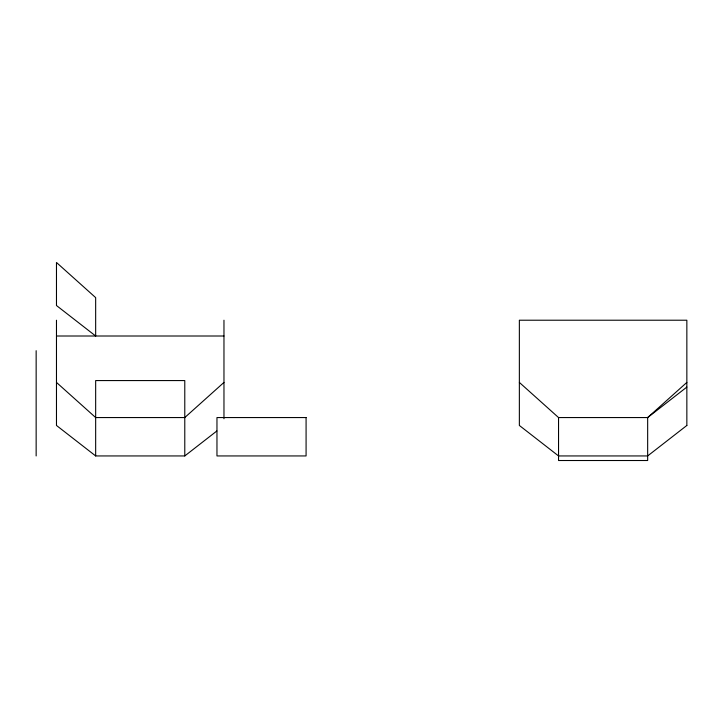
<?xml version="1.0" encoding="UTF-8"?>
<svg xmlns="http://www.w3.org/2000/svg" width="723" height="723" viewBox="0 0 723 723"><rect width="100%" height="100%" fill="white"/><g stroke="black" fill="none" stroke-linecap="round" stroke-linejoin="round"><path stroke-width="1.08" d="M223.967 382.422L184.781 417.56L95.662 417.56L56.475 382.422M686.85 382.422L647.663 417.56L558.545 417.56L519.358 382.422M56.475 320.217L56.475 425.458L95.662 455.942L184.781 455.942L216.846 430.998M686.85 387.076L647.663 417.56L647.663 460.515L558.545 460.515L558.545 417.56M56.475 336.005L223.967 336.005M223.967 320.217L223.967 418.753M184.781 455.942L184.781 380.569L95.662 380.569L95.662 455.942M36.15 350.7L36.15 455.942M686.85 425.458L647.663 455.942L558.545 455.942L519.358 425.458L519.358 320.217L686.85 320.217L686.85 425.458M306.082 417.56L216.963 417.56L216.963 455.942L306.082 455.942L306.082 417.56M95.662 336.005L56.475 305.522L56.475 262.485L95.662 297.623L95.662 336.005"/></g></svg>
